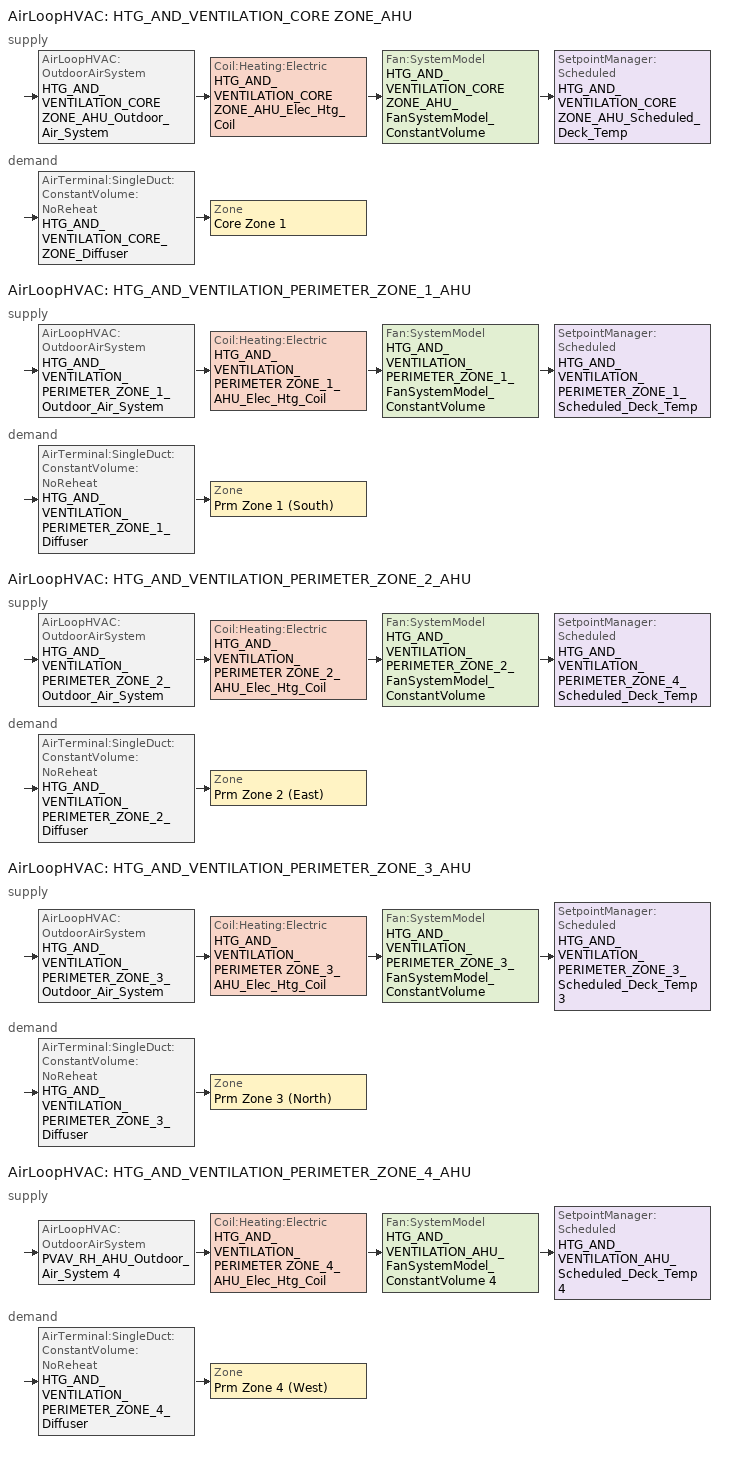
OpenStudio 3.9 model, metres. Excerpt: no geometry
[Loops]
AirLoopHVAC 'HTG_AND_VENTILATION_CORE ZONE_AHU'
 supply: AirLoopHVAC:OutdoorAirSystem 'HTG_AND_VENTILATION_CORE ZONE_AHU_Outdoor_Air_System' > Coil:Heating:Electric 'HTG_AND_VENTILATION_CORE ZONE_AHU_Elec_Htg_Coil' > Fan:SystemModel 'HTG_AND_VENTILATION_CORE ZONE_AHU_FanSystemModel_ConstantVolume' > SetpointManager:Scheduled 'HTG_AND_VENTILATION_CORE ZONE_AHU_Scheduled_Deck_Temp'
 demand: AirTerminal:SingleDuct:ConstantVolume:NoReheat 'HTG_AND_VENTILATION_CORE_ZONE_Diffuser' > Zone 'Core Zone 1'
AirLoopHVAC 'HTG_AND_VENTILATION_PERIMETER_ZONE_1_AHU'
 supply: AirLoopHVAC:OutdoorAirSystem 'HTG_AND_VENTILATION_PERIMETER_ZONE_1_Outdoor_Air_System' > Coil:Heating:Electric 'HTG_AND_VENTILATION_PERIMETER ZONE_1_AHU_Elec_Htg_Coil' > Fan:SystemModel 'HTG_AND_VENTILATION_PERIMETER_ZONE_1_FanSystemModel_ConstantVolume' > SetpointManager:Scheduled 'HTG_AND_VENTILATION_PERIMETER_ZONE_1_Scheduled_Deck_Temp'
 demand: AirTerminal:SingleDuct:ConstantVolume:NoReheat 'HTG_AND_VENTILATION_PERIMETER_ZONE_1_Diffuser' > Zone 'Prm Zone 1 (South)'
AirLoopHVAC 'HTG_AND_VENTILATION_PERIMETER_ZONE_2_AHU'
 supply: AirLoopHVAC:OutdoorAirSystem 'HTG_AND_VENTILATION_PERIMETER_ZONE_2_Outdoor_Air_System' > Coil:Heating:Electric 'HTG_AND_VENTILATION_PERIMETER ZONE_2_AHU_Elec_Htg_Coil' > Fan:SystemModel 'HTG_AND_VENTILATION_PERIMETER_ZONE_2_FanSystemModel_ConstantVolume' > SetpointManager:Scheduled 'HTG_AND_VENTILATION_PERIMETER_ZONE_4_Scheduled_Deck_Temp'
 demand: AirTerminal:SingleDuct:ConstantVolume:NoReheat 'HTG_AND_VENTILATION_PERIMETER_ZONE_2_Diffuser' > Zone 'Prm Zone 2 (East)'
AirLoopHVAC 'HTG_AND_VENTILATION_PERIMETER_ZONE_3_AHU'
 supply: AirLoopHVAC:OutdoorAirSystem 'HTG_AND_VENTILATION_PERIMETER_ZONE_3_Outdoor_Air_System' > Coil:Heating:Electric 'HTG_AND_VENTILATION_PERIMETER ZONE_3_AHU_Elec_Htg_Coil' > Fan:SystemModel 'HTG_AND_VENTILATION_PERIMETER_ZONE_3_FanSystemModel_ConstantVolume' > SetpointManager:Scheduled 'HTG_AND_VENTILATION_PERIMETER_ZONE_3_Scheduled_Deck_Temp 3'
 demand: AirTerminal:SingleDuct:ConstantVolume:NoReheat 'HTG_AND_VENTILATION_PERIMETER_ZONE_3_Diffuser' > Zone 'Prm Zone 3 (North)'
AirLoopHVAC 'HTG_AND_VENTILATION_PERIMETER_ZONE_4_AHU'
 supply: AirLoopHVAC:OutdoorAirSystem 'PVAV_RH_AHU_Outdoor_Air_System 4' > Coil:Heating:Electric 'HTG_AND_VENTILATION_PERIMETER ZONE_4_AHU_Elec_Htg_Coil' > Fan:SystemModel 'HTG_AND_VENTILATION_AHU_FanSystemModel_ConstantVolume 4' > SetpointManager:Scheduled 'HTG_AND_VENTILATION_AHU_Scheduled_Deck_Temp 4'
 demand: AirTerminal:SingleDuct:ConstantVolume:NoReheat 'HTG_AND_VENTILATION_PERIMETER_ZONE_4_Diffuser' > Zone 'Prm Zone 4 (West)'
[Sizing:Zone] Zone Cooling Design Supply Air Temperature Input Method=SupplyAirTemperature; Zone Cooling Design Supply Air Temperature {C}=12.7778; Zone Heating Design Supply Air Temperature Input Method=SupplyAirTemperature; Zone Heating Design Supply Air Temperature {C}=32.2222; Zone Heating Design Supply Air Temperature Difference {deltaC}=11.11; Zone Cooling Design Supply Air Humidity Ratio {kg-H2O/kg-air}=0.0085; Zone Heating Design Supply Air Humidity Ratio {kg-H2O/kg-air}=0.008; Cooling Design Air Flow Method=DesignDay; Heating Design Air Flow Method=DesignDayWithLimit; Heating Maximum Air Flow per Zone Floor Area {m3/s-m2}=0; Heating Maximum Air Flow {m3/s}=0; Heating Maximum Air Flow Fraction=0.5; Account for Dedicated Outdoor Air System=No; Dedicated Outdoor Air Low Setpoint Temperature for Design {C}=autosize; Dedicated Outdoor Air High Setpoint Temperature for Design {C}=autosize; Zone Load Sizing Method=Sensible Load Only No Latent Load; Zone Latent Cooling Design Supply Air Humidity Ratio Input Method=HumidityRatioDifference; Zone Cooling Design Supply Air Humidity Ratio Difference {kgWater/kgDryAir}=0.005; Zone Latent Heating Design Supply Air Humidity Ratio Input Method=HumidityRatioDifference; Zone Humidification Design Supply Air Humidity Ratio Difference {kgWater/kgDryAir}=0.005; Design Zone Air Distribution Effectiveness in Cooling Mode=0.8; Design Zone Air Distribution Effectiveness in Heating Mode=0.8; Design Minimum Zone Ventilation Efficiency=0; Sizing Option=Coincident
Name | Zone Cooling Design Supply Air Temperature Difference {deltaC}
Prm Zone 4 (West); Prm Zone 1 (South); Prm Zone 2 (East); Prm Zone 3 (North) | 11.1111
Core Zone 1 | 8.33333
[Zone equipment]
Prm Zone 4 (West): HTG_AND_VENTILATION_PERIMETER_ZONE_4_Diffuser
Core Zone 1: HTG_AND_VENTILATION_CORE_ZONE_Diffuser
Prm Zone 1 (South): HTG_AND_VENTILATION_PERIMETER_ZONE_1_Diffuser
Prm Zone 2 (East): HTG_AND_VENTILATION_PERIMETER_ZONE_2_Diffuser
Prm Zone 3 (North): HTG_AND_VENTILATION_PERIMETER_ZONE_3_Diffuser
[Fan:SystemModel] Availability Schedule=Always On Discrete hvac_library; Design Maximum Air Flow Rate {m3/s}=0.943895; Speed Control Method=Discrete; Electric Power Minimum Flow Rate Fraction=0.2; Design Pressure Rise {Pa}=250; Motor Efficiency=0.9; Motor In Air Stream Fraction=1; Design Power Sizing Method=TotalEfficiencyAndPressure; Electric Power Per Unit Flow Rate {W/(m3/s)}=840; Electric Power Per Unit Flow Rate Per Unit Pressure {W-s/m3-Pa}=1.66667; Fan Total Efficiency=0.7; Motor Loss Radiative Fraction=0
Name | Design Electric Power Consumption {W}
HTG_AND_VENTILATION_CORE ZONE_AHU_FanSystemModel_ConstantVolume; HTG_AND_VENTILATION_PERIMETER_ZONE_1_FanSystemModel_ConstantVolume; HTG_AND_VENTILATION_PERIMETER_ZONE_2_FanSystemModel_ConstantVolume; HTG_AND_VENTILATION_PERIMETER_ZONE_3_FanSystemModel_ConstantVolume | 600
HTG_AND_VENTILATION_AHU_FanSystemModel_ConstantVolume 4 | 6
[AirLoopHVAC] Design Supply Air Flow Rate {m3/s}=0.943895; Design Return Air Flow Fraction of Supply Air Flow=0.8
Name | Availability Schedule
HTG_AND_VENTILATION_CORE ZONE_AHU | Perimeter_bot_ZN_2 OA Schedule
HTG_AND_VENTILATION_PERIMETER_ZONE_1_AHU | Perimeter_bot_ZN_2 OA Schedule 1
HTG_AND_VENTILATION_PERIMETER_ZONE_2_AHU | Perimeter_bot_ZN_2 OA Schedule 2
HTG_AND_VENTILATION_PERIMETER_ZONE_3_AHU | Perimeter_bot_ZN_2 OA Schedule 3
HTG_AND_VENTILATION_PERIMETER_ZONE_4_AHU | Perimeter_bot_ZN_2 OA Schedule 4
[Sizing:System] Type of Load to Size On=Sensible; Design Outdoor Air Flow Rate {m3/s}=0.943895; Central Heating Maximum System Air Flow Ratio=1; Preheat Design Temperature {C}=7; Preheat Design Humidity Ratio {kg-H2O/kg-Air}=0.008; Precool Design Temperature {C}=12.8; Precool Design Humidity Ratio {kg-H2O/kg-Air}=0.008; Central Cooling Design Supply Air Temperature {C}=12.8; Central Heating Design Supply Air Temperature {C}=40; Sizing Option=NonCoincident; 100% Outdoor Air in Cooling=No; 100% Outdoor Air in Heating=Yes; Central Cooling Design Supply Air Humidity Ratio {kg-H2O/kg-Air}=0.0085; Central Heating Design Supply Air Humidity Ratio {kg-H2O/kg-Air}=0.008; Cooling Design Air Flow Method=DesignDay; Cooling Design Air Flow Rate {m3/s}=0; Heating Design Air Flow Method=DesignDay; Heating Design Air Flow Rate {m3/s}=0; System Outdoor Air Method=ZoneSum; Zone Maximum Outdoor Air Fraction=1; Cooling Supply Air Flow Rate Per Floor Area {m3/s-m2}=0.00996765; Cooling Fraction of Autosized Cooling Supply Air Flow Rate=1; Cooling Supply Air Flow Rate Per Unit Cooling Capacity {m3/s-W}=3.94755e-05; Heating Supply Air Flow Rate Per Floor Area {m3/s-m2}=0.00996765; Heating Fraction of Autosized Heating Supply Air Flow Rate=1; Heating Fraction of Autosized Cooling Supply Air Flow Rate=1; Heating Supply Air Flow Rate Per Unit Heating Capacity {m3/s-W}=3.15882e-05; Cooling Design Capacity Method=CoolingDesignCapacity; Cooling Design Capacity {W}=autosize; Cooling Design Capacity Per Floor Area {W/m2}=234.7; Fraction of Autosized Cooling Design Capacity=1; Heating Design Capacity Method=HeatingDesignCapacity; Heating Design Capacity {W}=autosize; Heating Design Capacity Per Floor Area {W/m2}=157; Fraction of Autosized Heating Design Capacity=1; Central Cooling Capacity Control Method=OnOff; Occupant Diversity=autosize
HTG_AND_VENTILATION_CORE ZONE_AHU; HTG_AND_VENTILATION_PERIMETER_ZONE_1_AHU; HTG_AND_VENTILATION_PERIMETER_ZONE_2_AHU; HTG_AND_VENTILATION_PERIMETER_ZONE_3_AHU; HTG_AND_VENTILATION_PERIMETER_ZONE_4_AHU
[AirLoopHVAC:OutdoorAirSystem]
Name | Controller
HTG_AND_VENTILATION_CORE ZONE_AHU_Outdoor_Air_System | HTG_AND_VENTILATION_CORE ZONE_AHUController_Outdoor_Air
HTG_AND_VENTILATION_PERIMETER_ZONE_1_Outdoor_Air_System | Controller Outdoor Air 6
HTG_AND_VENTILATION_PERIMETER_ZONE_2_Outdoor_Air_System | HTG_AND_VENTILATION_PERIMETER_ZONE_2_Controller_Outdoor_Air
HTG_AND_VENTILATION_PERIMETER_ZONE_3_Outdoor_Air_System | Controller Outdoor Air 8
PVAV_RH_AHU_Outdoor_Air_System 4 | Controller Outdoor Air 9
[Controller:OutdoorAir] Minimum Outdoor Air Flow Rate {m3/s}=0.117987; Maximum Outdoor Air Flow Rate {m3/s}=0.117987; Economizer Control Type=NoEconomizer; Economizer Control Action Type=ModulateFlow; Economizer Maximum Limit Dry-Bulb Temperature {C}=28; Economizer Maximum Limit Enthalpy {J/kg}=64000; Economizer Minimum Limit Dry-Bulb Temperature {C}=-100; Lockout Type=NoLockout; Minimum Limit Type=FixedMinimum; High Humidity Control=No; High Humidity Outdoor Air Flow Ratio=1; Control High Indoor Humidity Based on Outdoor Humidity Ratio=Yes; Heat Recovery Bypass Control Type=BypassWhenWithinEconomizerLimits; Economizer Operation Staging=InterlockedWithMechanicalCooling
Name | Controller Mechanical Ventilation
HTG_AND_VENTILATION_CORE ZONE_AHUController_Outdoor_Air | Controller Mechanical Ventilation 5
Controller Outdoor Air 6 | Controller Mechanical Ventilation 6
HTG_AND_VENTILATION_PERIMETER_ZONE_2_Controller_Outdoor_Air | Controller Mechanical Ventilation 7
Controller Outdoor Air 8 | Controller Mechanical Ventilation 8
Controller Outdoor Air 9 | Controller Mechanical Ventilation 9
[Controller:MechanicalVentilation] Availability Schedule=Always On Discrete
Controller Mechanical Ventilation 5; Controller Mechanical Ventilation 6; Controller Mechanical Ventilation 7; Controller Mechanical Ventilation 8; Controller Mechanical Ventilation 9
[SetpointManager:Scheduled] Control Variable=Temperature; Schedule=90F_Design_Heating_Supply_Air_Temp
HTG_AND_VENTILATION_CORE ZONE_AHU_Scheduled_Deck_Temp; HTG_AND_VENTILATION_PERIMETER_ZONE_1_Scheduled_Deck_Temp; HTG_AND_VENTILATION_PERIMETER_ZONE_4_Scheduled_Deck_Temp; HTG_AND_VENTILATION_PERIMETER_ZONE_3_Scheduled_Deck_Temp 3; HTG_AND_VENTILATION_AHU_Scheduled_Deck_Temp 4
[AirTerminal:SingleDuct:ConstantVolume:NoReheat] Availability Schedule=Always On Discrete hvac_library; Maximum Air Flow Rate {m3/s}=0.943895
HTG_AND_VENTILATION_CORE_ZONE_Diffuser; HTG_AND_VENTILATION_PERIMETER_ZONE_1_Diffuser; HTG_AND_VENTILATION_PERIMETER_ZONE_2_Diffuser; HTG_AND_VENTILATION_PERIMETER_ZONE_3_Diffuser; HTG_AND_VENTILATION_PERIMETER_ZONE_4_Diffuser
[Coil:Heating:Electric] Availability Schedule=Always On Discrete hvac_library; Nominal Capacity {W}=60000
HTG_AND_VENTILATION_CORE ZONE_AHU_Elec_Htg_Coil; HTG_AND_VENTILATION_PERIMETER ZONE_1_AHU_Elec_Htg_Coil; HTG_AND_VENTILATION_PERIMETER ZONE_2_AHU_Elec_Htg_Coil; HTG_AND_VENTILATION_PERIMETER ZONE_3_AHU_Elec_Htg_Coil; HTG_AND_VENTILATION_PERIMETER ZONE_4_AHU_Elec_Htg_Coil
[Schedule:Compact]
Perimeter_bot_ZN_2 OA Schedule; Perimeter_bot_ZN_2 OA Schedule 1; Perimeter_bot_ZN_2 OA Schedule 2; Perimeter_bot_ZN_2 OA Schedule 3; Perimeter_bot_ZN_2 OA Schedule 4: Through: 12/31, For: Weekdays SummerDesignDay, Until: 06:00, 0, Until: 22:00, 1, Until: 24:00, 0, For: Saturday WinterDesignDay, Until: 06:00, 0, Until: 18:00, 1, Until: 24:00, 0, For: AllOtherDays, Until: 24:00, 0
[Schedule:Constant] Value=1
Always On Discrete; Always On Discrete hvac_library
[Schedule:Ruleset]
90F_Design_Heating_Supply_Air_Temp: Default Day Schedule=Deck Temperature Default 6; Summer Design Day Schedule=Deck Temperature Summer Design Day 6; Winter Design Day Schedule=Deck Temperature Winter Design Day 6
[Schedule:Day]
Deck Temperature Default 6: No, 24, 0, 32.2222
Deck Temperature Summer Design Day 6; Deck Temperature Winter Design Day 6: No, 24, 0, 12.8
